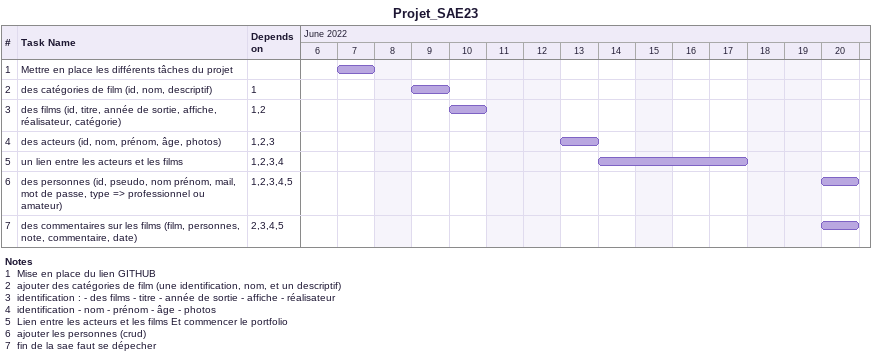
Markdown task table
Projet_SAE23

| ID | Task | Start | Finish | Predecessors |
|---|---|---|---|---|
| 1 | Mettre en place les différents tâches du projet | 2022-06-07 | 2022-06-07 |  |
| 2 | des catégories de film (id, nom, descriptif) | 2022-06-09 | 2022-06-09 | 1 |
| 3 | des films (id, titre, année de sortie, affiche, réalisateur, catégorie) | 2022-06-10 | 2022-06-10 | 1, 2 |
| 4 | des acteurs (id, nom, prénom, âge, photos) | 2022-06-13 | 2022-06-13 | 1, 2, 3 |
| 5 | un lien entre les acteurs et les films | 2022-06-14 | 2022-06-17 | 1, 2, 3, 4 |
| 6 | des personnes (id, pseudo, nom prénom, mail, mot de passe, type => professionnel ou amateur) | 2022-06-20 | 2022-06-20 | 1, 2, 3, 4, 5 |
| 7 | des commentaires sur les films (film, personnes, note, commentaire, date) | 2022-06-20 | 2022-06-20 | 2, 3, 4, 5 |

Notes
- 1: Mise en place du lien GITHUB
- 2: ajouter des catégories de film (une identification, nom, et un descriptif)
- 3: identification : - des films - titre - année de sortie - affiche - réalisateur
- 4: identification - nom - prénom - âge - photos
- 5: Lien entre les acteurs et les films Et commencer le portfolio
- 6: ajouter les personnes (crud)
- 7: fin de la sae faut se dépecher
